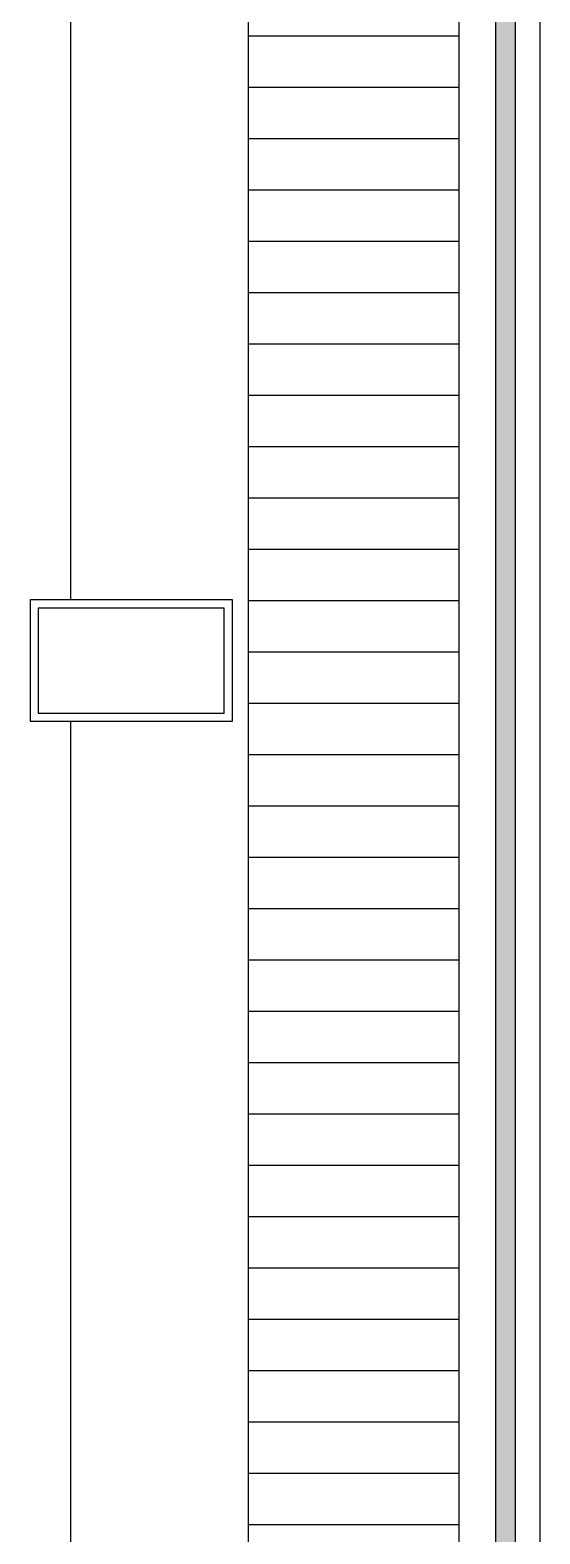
# Model space of a CAD drawing. Header units: inches. Extents: x 0 to 54693, y 0 to 31146.
# Drawn here: x 52593 to 53223, y 13488 to 15348 of the extents above; entities that cross this region are included whole.
import ezdxf
from ezdxf.lldxf.tags import DXFTag

# ---------------------------------------------------------------- set-up
doc = ezdxf.new("R2010")
doc.units = ezdxf.units.IN
doc.header["$MEASUREMENT"] = 0
doc.layers.add('Added', color=3, linetype='Continuous')
tags = doc.linetypes.add('1070_00_1200$0$SP2', pattern=[0.9, 0.4, -0.2, 0.1, -0.2]).pattern_tags.tags
tags[10:11] = [DXFTag(74, 4), DXFTag(75, 0), DXFTag(340, '0'), DXFTag(46, 1.0), DXFTag(50, 0.0), DXFTag(44, 0.0), DXFTag(45, 0.0)]
tags[8:9] = [DXFTag(74, 4), DXFTag(75, 0), DXFTag(340, '0'), DXFTag(46, 1.0), DXFTag(50, 0.0), DXFTag(44, 0.0), DXFTag(45, 0.0)]
tags[6:7] = [DXFTag(74, 4), DXFTag(75, 0), DXFTag(340, '0'), DXFTag(46, 1.0), DXFTag(50, 0.0), DXFTag(44, 0.0), DXFTag(45, 0.0)]
tags[4:5] = [DXFTag(74, 4), DXFTag(75, 0), DXFTag(340, '0'), DXFTag(46, 1.0), DXFTag(50, 0.0), DXFTag(44, 0.0), DXFTag(45, 0.0)]

msp = doc.modelspace()

# ---------------------------------------------------------------- linework, layer by layer
at = {"layer": 'Added', "linetype": '1070_00_1200$0$SP2', "lineweight": -2, "ltscale": 0.18}
msp.add_line((53223.2, 30613.3), (53223.2, 2441.5), dxfattribs=at)
at = {"layer": 'Added', "linetype": 'Continuous', "lineweight": -2, "ltscale": 0.18}
for p, q in [((53193.2, 2441.5), (53193.2, 30583.3)), ((53168.2, 30558.3), (53168.2, 2441.5)), ((53123.2, 30513.3), (53123.2, 2441.5)), ((52863.2, 5498.3), (52863.2, 30253.3)), ((52643.2, 17093.3), (52643.2, 14643.3)), ((52863.2, 15341.3), (53123.2, 15341.3)), ((52863.2, 15277.8), (53123.2, 15277.8)), ((52863.2, 15214.3), (53123.2, 15214.3)), ((52863.2, 15150.8), (53123.2, 15150.8)), ((52863.2, 15087.3), (53123.2, 15087.3)), ((52863.2, 15023.8), (53123.2, 15023.8)), ((52863.2, 14960.3), (53123.2, 14960.3)), ((52863.2, 14896.8), (53123.2, 14896.8)), ((52863.2, 14833.3), (53123.2, 14833.3)), ((52863.2, 14769.8), (53123.2, 14769.8)), ((52863.2, 14706.3), (53123.2, 14706.3)), ((52593.2, 14643.3), (52593.2, 14493.3)), ((52843.2, 14643.3), (52593.2, 14643.3)), ((52843.2, 14493.3), (52843.2, 14643.3)), ((52863.2, 14642.8), (53123.2, 14642.8)), ((52603.2, 14633.3), (52603.2, 14503.3)), ((52833.2, 14633.3), (52603.2, 14633.3)), ((52833.2, 14503.3), (52833.2, 14633.3)), ((52863.2, 14579.3), (53123.2, 14579.3)), ((52863.2, 14515.8), (53123.2, 14515.8)), ((52593.2, 14493.3), (52843.2, 14493.3)), ((52603.2, 14503.3), (52833.2, 14503.3)), ((52643.2, 14493.3), (52643.2, 12043.3)), ((52863.2, 14452.3), (53123.2, 14452.3)), ((52863.2, 14388.8), (53123.2, 14388.8)), ((52863.2, 14325.3), (53123.2, 14325.3)), ((52863.2, 14261.8), (53123.2, 14261.8)), ((52863.2, 14198.3), (53123.2, 14198.3)), ((52863.2, 14134.8), (53123.2, 14134.8)), ((52863.2, 14071.3), (53123.2, 14071.3)), ((52863.2, 14007.8), (53123.2, 14007.8)), ((52863.2, 13944.3), (53123.2, 13944.3)), ((52863.2, 13880.8), (53123.2, 13880.8)), ((52863.2, 13817.3), (53123.2, 13817.3)), ((52863.2, 13753.8), (53123.2, 13753.8)), ((52863.2, 13690.3), (53123.2, 13690.3)), ((52863.2, 13626.8), (53123.2, 13626.8)), ((52863.2, 13563.3), (53123.2, 13563.3)), ((52863.2, 13499.8), (53123.2, 13499.8))]:
    msp.add_line(p, q, dxfattribs=at)
for points in [[(53168.2, 12438.3), (53168.2, 22703.3), (53193.2, 12438.3)], [(53193.2, 12438.3), (53168.2, 22703.3), (53193.2, 22703.3)]]:
    msp.add_solid(points, dxfattribs=at)

doc.saveas('drawing.dxf')
